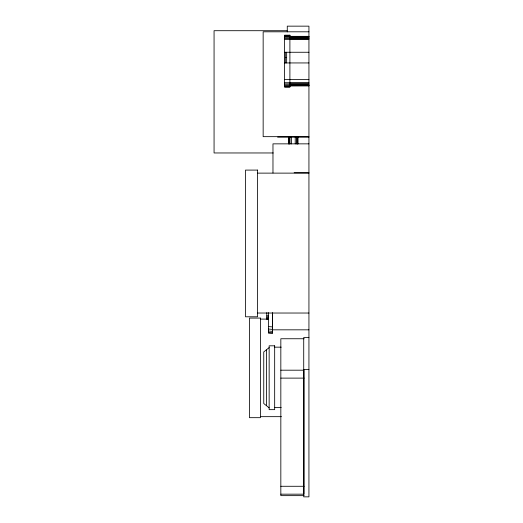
<?xml version="1.0" encoding="UTF-8"?>
<svg xmlns="http://www.w3.org/2000/svg" width="523" height="523" viewBox="0 0 523 523"><rect width="100%" height="100%" fill="white"/><g stroke="black" fill="none" stroke-linecap="round" stroke-linejoin="round"><path stroke-width="0.78" d="M269.149 407.862L263.749 403.508L263.749 351.946L269.149 347.599M287.042 30.707L214.064 30.707L214.064 152.964L273.261 152.964M308.936 31.805L263.154 31.805L263.154 136.66L308.936 136.66M284.61 35.479L289.899 35.479M284.61 35.989L289.899 35.989M289.899 36.342L308.936 36.342M284.61 36.63L308.936 36.558M289.899 36.943L308.936 36.943M289.899 37.388L308.936 37.388M284.61 37.669L289.899 37.669M289.899 38.251L308.936 38.251M284.61 38.441L289.899 38.441M289.899 38.78L308.936 38.78M284.61 39.486L308.936 39.578M284.61 52.261L308.936 52.261M285.31 57.602L286.65 57.602M284.61 62.943L308.936 62.943M284.61 79.542L308.936 79.542M289.899 82.569L308.936 82.569M284.61 82.719L289.899 82.719M289.899 83.49L308.936 83.49M284.61 83.948L289.899 83.948M289.899 84.295L308.936 84.295M284.61 85.033L308.936 85.04M289.899 85.36L308.936 85.36M289.899 85.641L308.936 85.589M284.61 85.962L308.936 85.935M284.61 86.426L289.899 86.426M284.61 86.805L289.899 86.805M277.589 137.15L308.936 137.15M308.936 143.851L272.973 143.851L272.973 172.976M294.148 172.734L308.936 172.734M257.597 173.126L308.936 173.126M257.597 313.029L308.936 313.029M266.802 315.859L268.319 315.859M266.802 317.134L268.319 317.134M266.802 318.252L268.319 318.252M260.434 319.089L268.319 319.128M268.319 319.37L266.802 319.37L266.802 312.617M308.936 329.83L272.444 329.83L272.444 312.819M308.936 337.538L303.719 337.538L303.719 496.85L308.936 496.85L308.936 26.15L287.271 26.15L287.271 31.864M304.183 338.747L280.831 338.747L280.831 495.641L304.183 495.641M274.667 347.167L281.197 347.167M303.719 369.5L308.936 369.5M280.831 370.192L304.066 370.192L304.066 494.17L280.831 494.17M280.831 378.116L304.066 378.116M274.667 407.515L281.197 407.515M260.434 416.661L281.452 416.661M280.831 486.279L304.066 486.279M268.456 326.594L272.496 326.908M268.456 329.045L272.496 329.385M268.456 331.013L272.496 331.366M268.456 332.353L272.496 332.726M298.025 136.961L298.025 143.943M297.626 136.961L297.626 143.943M297.234 136.961L297.234 143.943M296.613 136.961L296.613 143.943M295.227 136.961L295.227 143.943M291.396 136.961L291.396 143.943M290.01 136.961L290.01 143.943M289.389 136.961L289.389 143.943M288.99 136.961L288.99 143.943M288.598 136.961L288.598 143.943M286.65 52.261L286.65 62.943M285.31 52.261L285.31 62.943M272.496 313.022L272.496 333.543L268.456 333.164L268.456 312.623M266.599 350.011L266.599 405.449M289.899 35.172L284.61 35.172L284.61 87.112L289.899 87.112L289.899 35.172M257.597 170.093L245.49 170.093L245.49 316.788L257.597 316.788L257.597 170.093M260.434 318.082L249.432 318.082L249.432 417.674L260.434 417.674L260.434 318.082M274.667 345.814L269.149 345.814L269.149 409.646L274.667 409.646L274.667 345.814"/></g></svg>
